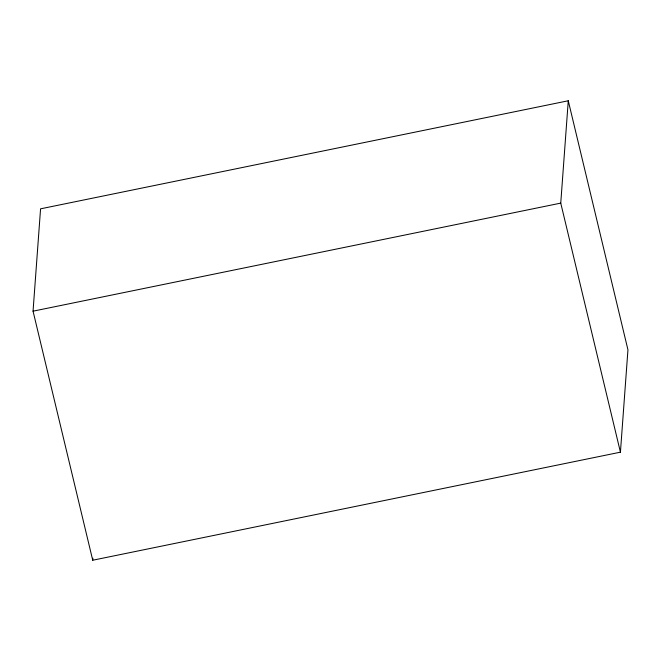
<?xml version="1.0" encoding="UTF-8"?>
<svg xmlns="http://www.w3.org/2000/svg" width="661" height="661" viewBox="0 0 661 661"><rect width="100%" height="100%" fill="white"/><g stroke="black" fill="none" stroke-linecap="round" stroke-linejoin="round"><path stroke-width="0.99" d="M33.05 311.174L40.569 208.826L568.27 100.769L627.95 349.826L620.431 452.174L92.73 560.231L33.05 311.174L560.751 203.117L568.27 100.769M92.73 560.231L92.879 558.181M560.751 203.117L620.431 452.174"/></g></svg>
